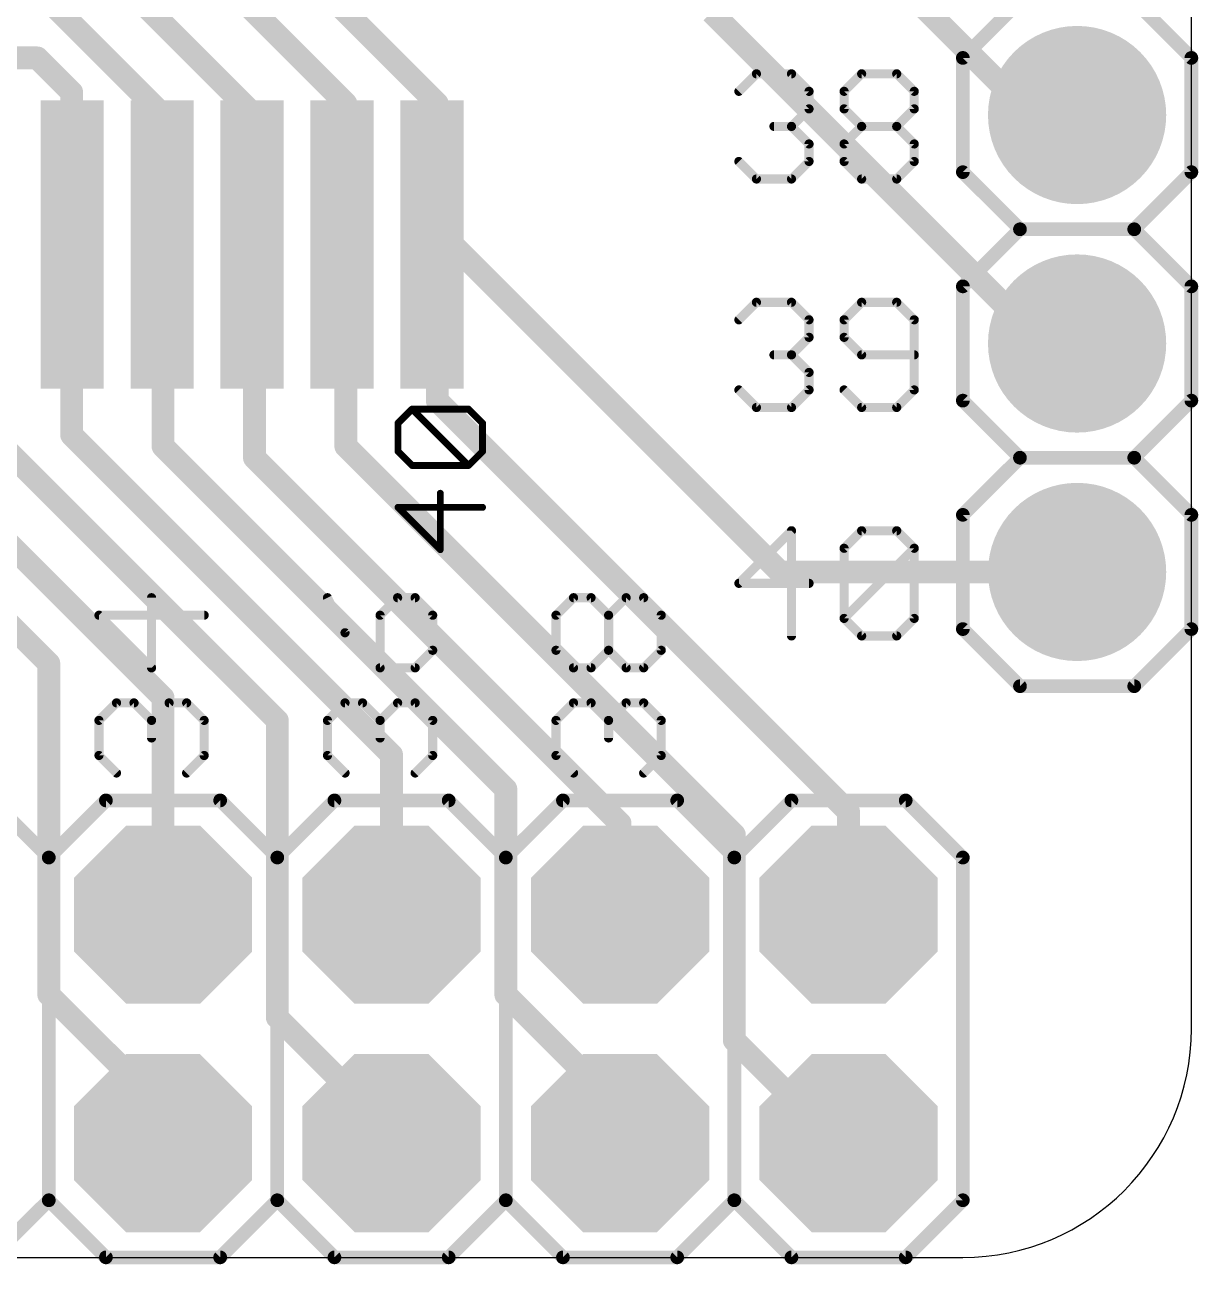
# Model space of a CAD drawing. Extents: x -28 to 28, y -5.2 to 53.3.
# Drawn here: x 14.97 to 28.02, y -5.16 to 8.62 of the extents above; entities that cross this region are included whole.
import ezdxf

# ---------------------------------------------------------------- set-up
doc = ezdxf.new("R2010")
doc.units = 0
for name, color, linetype in [('1', 12, 'CONTINUOUS'), ('17', 110, 'CONTINUOUS'), ('20', 53, 'CONTINUOUS'), ('21', 40, 'CONTINUOUS'), ('29', 253, 'CONTINUOUS'), ('51', 253, 'CONTINUOUS')]:
    doc.layers.add(name, color=color, linetype=linetype)

# ---------------------------------------------------------------- blocks, each defined once
blk = doc.blocks.new('RECT')
blk.add_solid([(-0.5, -0.5), (0.5, -0.5), (-0.5, 0.5), (0.5, 0.5)])
blk = doc.blocks.new('OCTAGONP')
at = {"const_width": 0.5}
blk.add_lwpolyline([(-0.25, -0.1036), (-0.25, 0.1036), (-0.1036, 0.25), (0.1036, 0.25), (0.25, 0.1036), (0.25, -0.1036), (0.1036, -0.25), (-0.1036, -0.25), (-0.25, -0.1036), (-0.25, 0.1036)], dxfattribs=at)
blk = doc.blocks.new('ROUNDP')
at = {"const_width": 0.5}
blk.add_lwpolyline([(0, -0.25, 1), (0, 0.25, 1), (0, -0.25)], format="xyb", dxfattribs=at)

msp = doc.modelspace()

# ---------------------------------------------------------------- linework, layer by layer
at = {"layer": '1', "const_width": 0.254}
for points in [[(19.558, 7.747), (16.002, 11.303)], [(23.495, 10.287), (26.162, 7.62)], [(18.542, 7.747), (16.256, 10.033)], [(17.526, 7.62), (15.621, 9.525)], [(16.51, 7.62), (15.24, 8.89)], [(22.606, 8.763), (26.797, 4.572)], [(15.113, 8.255), (14.605, 8.255)], [(15.494, 7.874), (15.113, 8.255)], [(15.494, 6.35), (15.494, 7.874)], [(18.542, 6.477), (18.542, 7.747)], [(19.558, 6.35), (19.558, 7.747)], [(16.51, 6.35), (16.51, 7.62)], [(17.526, 6.096), (17.526, 7.62)], [(26.162, 7.62), (26.67, 7.62)], [(26.67, 7.62), (26.924, 7.62)], [(15.494, 6.35), (15.367, 6.223)], [(15.494, 6.35), (15.5, 6.344)], [(15.494, 4.064), (15.494, 6.35)], [(16.5, 6.34), (16.51, 6.35)], [(18.5, 6.435), (18.542, 6.477)], [(18.5, 6.18), (18.5, 6.435)], [(19.558, 6.35), (19.5, 6.292)], [(19.558, 6.096), (19.558, 6.35)], [(19.558, 6.35), (23.368, 2.54)], [(15.367, 6.223), (15.41, 6.18)], [(15.5, 6.344), (15.5, 6.18)], [(16.5, 6.18), (16.5, 6.34)], [(19.5, 6.18), (19.5, 6.292)], [(15.5, 6.18), (15.41, 6.18)], [(16.5, 6.106), (16.5, 6.18)], [(16.51, 6.096), (16.5, 6.106)], [(16.51, 3.937), (16.51, 6.096)], [(17.5, 6.18), (17.5, 6.122)], [(17.5, 5.995), (17.5, 6.18)], [(17.5, 6.122), (17.526, 6.096)], [(18.5, 6.011), (18.5, 6.18)], [(19.5, 6.154), (19.5, 6.18)], [(19.558, 6.096), (19.5, 6.154)], [(19.558, 4.445), (19.558, 6.096)], [(17.526, 5.969), (17.5, 5.995)], [(17.526, 3.81), (17.526, 5.969)], [(18.542, 5.969), (18.5, 6.011)], [(18.542, 3.937), (18.542, 5.969)], [(26.797, 4.953), (26.67, 5.08)], [(26.797, 4.572), (26.797, 4.953)], [(19.558, 4.445), (24.13, -0.127)], [(15.24, 1.524), (12.446, 4.318)], [(16.51, 1.143), (13.462, 4.191)], [(17.78, 0.889), (14.478, 4.191)], [(19.05, 0.508), (15.494, 4.064)], [(20.32, 0.127), (16.51, 3.937)], [(22.86, -0.381), (18.542, 3.937)], [(17.526, 3.81), (21.59, -0.254)], [(23.368, 2.54), (26.67, 2.54)], [(15.24, -2.159), (15.24, 1.524)], [(16.51, -1.27), (16.51, 1.143)], [(17.78, -2.413), (17.78, 0.889)], [(19.05, -1.27), (19.05, 0.508)], [(20.32, -2.159), (20.32, 0.127)], [(24.13, -0.127), (24.13, -1.27)], [(21.59, -0.254), (21.59, -1.27)], [(22.86, -2.667), (22.86, -0.381)], [(16.51, -3.429), (15.24, -2.159)], [(21.59, -3.429), (20.32, -2.159)], [(19.05, -3.683), (17.78, -2.413)], [(24.003, -3.81), (22.86, -2.667)], [(16.51, -3.81), (16.51, -3.429)], [(21.59, -3.81), (21.59, -3.429)], [(19.05, -3.81), (19.05, -3.683)], [(24.13, -3.81), (24.003, -3.81)]]:
    msp.add_lwpolyline(points, dxfattribs=at)
at = {"layer": '1', "const_width": 0.127}
for points in [[(15.1579, 8.2999, 1), (15.0681, 8.2101)], [(15.113, 8.1915, 1), (15.113, 8.3185)], [(15.5575, 7.874, 1), (15.4305, 7.874)], [(15.4491, 7.8291, 1), (15.5389, 7.9189)], [(18.6055, 7.747, 1), (18.4785, 7.747)], [(18.4971, 7.7021, 1), (18.5869, 7.7919)], [(19.6215, 7.747, 1), (19.4945, 7.747)], [(19.5131, 7.7021, 1), (19.6029, 7.7919)], [(16.5735, 7.62, 1), (16.4465, 7.62)], [(16.4651, 7.5751, 1), (16.5549, 7.6649)], [(17.5895, 7.62, 1), (17.4625, 7.62)], [(17.4811, 7.5751, 1), (17.5709, 7.6649)], [(26.162, 7.6835, 1), (26.162, 7.5565)], [(26.1171, 7.5751, 1), (26.2069, 7.6649)], [(26.67, 7.6835, 1), (26.67, 7.5565)], [(26.67, 7.5565, 1), (26.67, 7.6835)], [(26.924, 7.5565, 1), (26.924, 7.6835)], [(15.5389, 6.3949, 1), (15.4491, 6.3051)], [(15.5575, 6.35, 1), (15.4305, 6.35)], [(15.5389, 6.3051, 1), (15.4491, 6.3949)], [(16.5549, 6.3051, 1), (16.4651, 6.3949)], [(18.5635, 6.435, 1), (18.4365, 6.435)], [(18.4551, 6.4799, 1), (18.5449, 6.3901)], [(18.4785, 6.477, 1), (18.6055, 6.477)], [(18.5869, 6.4321, 1), (18.4971, 6.5219)], [(19.6215, 6.35, 1), (19.4945, 6.35)], [(19.6029, 6.3949, 1), (19.5131, 6.3051)], [(19.6029, 6.3051, 1), (19.5131, 6.3949)], [(15.4119, 6.2679, 1), (15.3221, 6.1781)], [(15.4305, 6.35, 1), (15.5575, 6.35)], [(15.5635, 6.344, 1), (15.4365, 6.344)], [(15.4551, 6.2991, 1), (15.5449, 6.3889)], [(16.5635, 6.34, 1), (16.4365, 6.34)], [(16.4551, 6.3849, 1), (16.5449, 6.2951)], [(16.4465, 6.35, 1), (16.5735, 6.35)], [(19.5635, 6.292, 1), (19.4365, 6.292)], [(19.4551, 6.3369, 1), (19.5449, 6.2471)], [(19.4945, 6.35, 1), (19.6215, 6.35)], [(15.3221, 6.2679, 1), (15.4119, 6.1781)], [(15.41, 6.2435, 1), (15.41, 6.1165)], [(15.3651, 6.1351, 1), (15.4549, 6.2249)], [(15.4365, 6.18, 1), (15.5635, 6.18)], [(15.5, 6.1165, 1), (15.5, 6.2435)], [(16.5635, 6.18, 1), (16.4365, 6.18)], [(16.4365, 6.18, 1), (16.5635, 6.18)], [(16.5449, 6.1509, 1), (16.4551, 6.0611)], [(16.5735, 6.096, 1), (16.4465, 6.096)], [(16.4651, 6.0511, 1), (16.5549, 6.1409)], [(17.5635, 6.18, 1), (17.4365, 6.18)], [(17.5635, 6.18, 1), (17.4365, 6.18)], [(17.5449, 6.1669, 1), (17.4551, 6.0771)], [(17.4811, 6.0511, 1), (17.5709, 6.1409)], [(18.5635, 6.18, 1), (18.4365, 6.18)], [(18.4365, 6.18, 1), (18.5635, 6.18)], [(19.5635, 6.18, 1), (19.4365, 6.18)], [(19.5449, 6.1989, 1), (19.4551, 6.1091)], [(19.4365, 6.18, 1), (19.5635, 6.18)], [(19.4365, 6.154, 1), (19.5635, 6.154)], [(19.6215, 6.096, 1), (19.4945, 6.096)], [(19.5131, 6.0511, 1), (19.6029, 6.1409)], [(16.4365, 6.106, 1), (16.5635, 6.106)], [(17.4365, 6.122, 1), (17.5635, 6.122)], [(17.5449, 6.0399, 1), (17.4551, 5.9501)], [(17.4625, 6.096, 1), (17.5895, 6.096)], [(17.5895, 5.969, 1), (17.4625, 5.969)], [(17.4811, 5.9241, 1), (17.5709, 6.0139)], [(18.5449, 6.0559, 1), (18.4551, 5.9661)], [(18.4365, 6.011, 1), (18.5635, 6.011)], [(18.6055, 5.969, 1), (18.4785, 5.969)], [(18.4971, 5.9241, 1), (18.5869, 6.0139)], [(19.4945, 6.096, 1), (19.6215, 6.096)], [(17.4365, 5.995, 1), (17.5635, 5.995)], [(26.7149, 5.1249, 1), (26.6251, 5.0351)], [(26.8605, 4.953, 1), (26.7335, 4.953)], [(26.7521, 4.9081, 1), (26.8419, 4.9979)], [(19.6029, 4.4899, 1), (19.5131, 4.4001)], [(26.7335, 4.572, 1), (26.8605, 4.572)], [(26.7521, 4.5271, 1), (26.8419, 4.6169)], [(19.4945, 4.445, 1), (19.6215, 4.445)], [(15.5389, 4.1089, 1), (15.4491, 4.0191)], [(15.4305, 4.064, 1), (15.5575, 4.064)], [(16.5549, 3.9819, 1), (16.4651, 3.8921)], [(16.4465, 3.937, 1), (16.5735, 3.937)], [(18.5869, 3.9819, 1), (18.4971, 3.8921)], [(18.4785, 3.937, 1), (18.6055, 3.937)], [(17.5709, 3.8549, 1), (17.4811, 3.7651)], [(17.4625, 3.81, 1), (17.5895, 3.81)], [(23.368, 2.6035, 1), (23.368, 2.4765)], [(23.3231, 2.4951, 1), (23.4129, 2.5849)], [(26.67, 2.4765, 1), (26.67, 2.6035)], [(15.3035, 1.524, 1), (15.1765, 1.524)], [(15.1951, 1.4791, 1), (15.2849, 1.5689)], [(16.5735, 1.143, 1), (16.4465, 1.143)], [(16.4651, 1.0981, 1), (16.5549, 1.1879)], [(17.8435, 0.889, 1), (17.7165, 0.889)], [(17.7351, 0.8441, 1), (17.8249, 0.9339)], [(19.1135, 0.508, 1), (18.9865, 0.508)], [(19.0051, 0.4631, 1), (19.0949, 0.5529)], [(20.3835, 0.127, 1), (20.2565, 0.127)], [(20.2751, 0.0821, 1), (20.3649, 0.1719)], [(21.6535, -0.254, 1), (21.5265, -0.254)], [(24.1935, -0.127, 1), (24.0665, -0.127)], [(24.0851, -0.1719, 1), (24.1749, -0.0821)], [(21.5451, -0.2989, 1), (21.6349, -0.2091)], [(22.9235, -0.381, 1), (22.7965, -0.381)], [(22.8151, -0.4259, 1), (22.9049, -0.3361)], [(16.4465, -1.27, 1), (16.5735, -1.27)], [(18.9865, -1.27, 1), (19.1135, -1.27)], [(21.5265, -1.27, 1), (21.6535, -1.27)], [(24.0665, -1.27, 1), (24.1935, -1.27)], [(15.2849, -2.1141, 1), (15.1951, -2.2039)], [(20.3649, -2.1141, 1), (20.2751, -2.2039)], [(15.1765, -2.159, 1), (15.3035, -2.159)], [(20.2565, -2.159, 1), (20.3835, -2.159)], [(17.8249, -2.3681, 1), (17.7351, -2.4579)], [(17.7165, -2.413, 1), (17.8435, -2.413)], [(22.9049, -2.6221, 1), (22.8151, -2.7119)], [(22.7965, -2.667, 1), (22.9235, -2.667)], [(16.5735, -3.429, 1), (16.4465, -3.429)], [(21.6535, -3.429, 1), (21.5265, -3.429)], [(16.4651, -3.4739, 1), (16.5549, -3.3841)], [(21.5451, -3.4739, 1), (21.6349, -3.3841)], [(19.1135, -3.683, 1), (18.9865, -3.683)], [(19.0051, -3.7279, 1), (19.0949, -3.6381)], [(24.003, -3.7465, 1), (24.003, -3.8735)], [(23.9581, -3.8549, 1), (24.0479, -3.7651)], [(24.13, -3.8735, 1), (24.13, -3.7465)], [(16.4465, -3.81, 1), (16.5735, -3.81)], [(18.9865, -3.81, 1), (19.1135, -3.81)], [(21.5265, -3.81, 1), (21.6535, -3.81)]]:
    msp.add_lwpolyline(points, format="xyb", dxfattribs=at)
at = {"layer": '20'}
for p, q in [((27.94, -2.54), (27.94, 50.8)), ((-25.4, -5.08), (25.4, -5.08))]:
    msp.add_line(p, q, dxfattribs=at)
msp.add_arc((25.4, -2.54), 2.54, 270, 0, dxfattribs=at)
at = {"layer": '21'}
for points, const_width in [([(25.4, 8.255), (26.035, 8.89)], 0.1524), ([(27.305, 8.89), (27.94, 8.255)], 0.1524), ([(25.4, 6.985), (25.4, 8.255)], 0.1524), ([(27.94, 8.255), (27.94, 6.985)], 0.1524), ([(22.9108, 7.8833), (23.1057, 8.0782)], 0.1016), ([(23.1057, 8.0782), (23.4955, 8.0782)], 0.1016), ([(23.4955, 8.0782), (23.6904, 7.8833)], 0.1016), ([(24.0802, 7.8833), (24.2751, 8.0782)], 0.1016), ([(24.2751, 8.0782), (24.6649, 8.0782)], 0.1016), ([(24.6649, 8.0782), (24.8598, 7.8833)], 0.1016), ([(23.6904, 7.8833), (23.6904, 7.6884)], 0.1016), ([(24.0802, 7.6884), (24.0802, 7.8833)], 0.1016), ([(24.8598, 7.8833), (24.8598, 7.6884)], 0.1016), ([(23.6904, 7.6884), (23.4955, 7.4935)], 0.1016), ([(24.2751, 7.4935), (24.0802, 7.6884)], 0.1016), ([(24.8598, 7.6884), (24.6649, 7.4935)], 0.1016), ([(23.4955, 7.4935), (23.3006, 7.4935)], 0.1016), ([(23.4955, 7.4935), (23.6904, 7.2986)], 0.1016), ([(24.0802, 7.2986), (24.2751, 7.4935)], 0.1016), ([(24.2751, 7.4935), (24.6649, 7.4935)], 0.1016), ([(24.6649, 7.4935), (24.8598, 7.2986)], 0.1016), ([(23.6904, 7.2986), (23.6904, 7.1037)], 0.1016), ([(24.0802, 7.1037), (24.0802, 7.2986)], 0.1016), ([(24.8598, 7.2986), (24.8598, 7.1037)], 0.1016), ([(23.1057, 6.9088), (22.9108, 7.1037)], 0.1016), ([(23.6904, 7.1037), (23.4955, 6.9088)], 0.1016), ([(24.2751, 6.9088), (24.0802, 7.1037)], 0.1016), ([(24.8598, 7.1037), (24.6649, 6.9088)], 0.1016), ([(26.035, 6.35), (25.4, 6.985)], 0.1524), ([(27.94, 6.985), (27.305, 6.35)], 0.1524), ([(23.4955, 6.9088), (23.1057, 6.9088)], 0.1016), ([(24.6649, 6.9088), (24.2751, 6.9088)], 0.1016), ([(26.035, 6.35), (25.4, 5.715)], 0.1524), ([(27.305, 6.35), (26.035, 6.35)], 0.1524), ([(27.94, 5.715), (27.305, 6.35)], 0.1524), ([(25.4, 4.445), (25.4, 5.715)], 0.1524), ([(27.94, 5.715), (27.94, 4.445)], 0.1524), ([(22.9108, 5.3433), (23.1057, 5.5382)], 0.1016), ([(23.1057, 5.5382), (23.4955, 5.5382)], 0.1016), ([(23.4955, 5.5382), (23.6904, 5.3433)], 0.1016), ([(24.2751, 5.5382), (24.0802, 5.3433)], 0.1016), ([(24.6649, 5.5382), (24.2751, 5.5382)], 0.1016), ([(24.8598, 5.3433), (24.6649, 5.5382)], 0.1016), ([(23.6904, 5.3433), (23.6904, 5.1484)], 0.1016), ([(24.0802, 5.3433), (24.0802, 5.1484)], 0.1016), ([(24.8598, 4.5637), (24.8598, 5.3433)], 0.1016), ([(23.6904, 5.1484), (23.4955, 4.9535)], 0.1016), ([(24.0802, 5.1484), (24.2751, 4.9535)], 0.1016), ([(23.4955, 4.9535), (23.3006, 4.9535)], 0.1016), ([(23.4955, 4.9535), (23.6904, 4.7586)], 0.1016), ([(24.2751, 4.9535), (24.8598, 4.9535)], 0.1016), ([(23.6904, 4.7586), (23.6904, 4.5637)], 0.1016), ([(23.1057, 4.3688), (22.9108, 4.5637)], 0.1016), ([(23.6904, 4.5637), (23.4955, 4.3688)], 0.1016), ([(24.0802, 4.5637), (24.2751, 4.3688)], 0.1016), ([(24.6649, 4.3688), (24.8598, 4.5637)], 0.1016), ([(23.4955, 4.3688), (23.1057, 4.3688)], 0.1016), ([(24.2751, 4.3688), (24.6649, 4.3688)], 0.1016), ([(26.035, 3.81), (25.4, 4.445)], 0.1524), ([(27.94, 4.445), (27.305, 3.81)], 0.1524), ([(19.1213, 4.1939), (19.2781, 4.3507)], 0.0762), ([(19.2781, 4.3507), (19.9051, 4.3507)], 0.0762), ([(19.9051, 3.7236), (19.2781, 4.3507)], 0.0762), ([(19.9051, 4.3507), (20.0619, 4.1939)], 0.0762), ([(19.1213, 3.8804), (19.1213, 4.1939)], 0.0762), ([(20.0619, 4.1939), (20.0619, 3.8804)], 0.0762), ([(19.2781, 3.7236), (19.1213, 3.8804)], 0.0762), ([(20.0619, 3.8804), (19.9051, 3.7236)], 0.0762), ([(26.035, 3.81), (25.4, 3.175)], 0.1524), ([(27.305, 3.81), (26.035, 3.81)], 0.1524), ([(27.94, 3.175), (27.305, 3.81)], 0.1524), ([(19.9051, 3.7236), (19.2781, 3.7236)], 0.0762), ([(19.5916, 2.7881), (19.5916, 3.4152)], 0.0762), ([(20.0619, 3.2584), (19.1213, 3.2584)], 0.0762), ([(19.1213, 3.2584), (19.5916, 2.7881)], 0.0762), ([(25.4, 1.905), (25.4, 3.175)], 0.1524), ([(27.94, 3.175), (27.94, 1.905)], 0.1524), ([(23.4955, 2.9982), (22.9108, 2.4135)], 0.1016), ([(23.4955, 1.8288), (23.4955, 2.9982)], 0.1016), ([(24.0802, 2.8033), (24.2751, 2.9982)], 0.1016), ([(24.2751, 2.9982), (24.6649, 2.9982)], 0.1016), ([(24.6649, 2.9982), (24.8598, 2.8033)], 0.1016), ([(24.0802, 2.0237), (24.0802, 2.8033)], 0.1016), ([(24.0802, 2.0237), (24.8598, 2.8033)], 0.1016), ([(24.8598, 2.8033), (24.8598, 2.0237)], 0.1016), ([(22.9108, 2.4135), (23.6904, 2.4135)], 0.1016), ([(16.3825, 1.4742), (16.3825, 2.2538)], 0.1016), ([(18.3378, 2.2538), (18.5327, 1.864)], 0.1016), ([(19.1174, 2.2538), (18.9225, 2.0589)], 0.1016), ([(19.3123, 2.2538), (19.1174, 2.2538)], 0.1016), ([(19.5072, 2.0589), (19.3123, 2.2538)], 0.1016), ([(20.8778, 2.0589), (21.0727, 2.2538)], 0.1016), ([(21.0727, 2.2538), (21.2676, 2.2538)], 0.1016), ([(21.2676, 2.2538), (21.4625, 2.0589)], 0.1016), ([(21.4625, 2.0589), (21.6574, 2.2538)], 0.1016), ([(21.6574, 2.2538), (21.8523, 2.2538)], 0.1016), ([(21.8523, 2.2538), (22.0472, 2.0589)], 0.1016), ([(16.9672, 2.0589), (15.7978, 2.0589)], 0.1016), ([(15.7978, 2.0589), (16.3825, 1.4742)], 0.1016), ([(18.9225, 2.0589), (18.9225, 1.4742)], 0.1016), ([(19.5072, 1.6691), (19.5072, 2.0589)], 0.1016), ([(20.8778, 1.6691), (20.8778, 2.0589)], 0.1016), ([(21.4625, 1.6691), (21.4625, 2.0589)], 0.1016), ([(22.0472, 2.0589), (22.0472, 1.6691)], 0.1016), ([(24.2751, 1.8288), (24.0802, 2.0237)], 0.1016), ([(24.8598, 2.0237), (24.6649, 1.8288)], 0.1016), ([(26.035, 1.27), (25.4, 1.905)], 0.1524), ([(27.94, 1.905), (27.305, 1.27)], 0.1524), ([(18.5327, 1.864), (18.9225, 1.4742)], 0.1016), ([(24.6649, 1.8288), (24.2751, 1.8288)], 0.1016), ([(19.3123, 1.4742), (19.5072, 1.6691)], 0.1016), ([(21.0727, 1.4742), (20.8778, 1.6691)], 0.1016), ([(21.4625, 1.6691), (21.2676, 1.4742)], 0.1016), ([(21.6574, 1.4742), (21.4625, 1.6691)], 0.1016), ([(22.0472, 1.6691), (21.8523, 1.4742)], 0.1016), ([(18.9225, 1.4742), (19.3123, 1.4742)], 0.1016), ([(21.2676, 1.4742), (21.0727, 1.4742)], 0.1016), ([(21.8523, 1.4742), (21.6574, 1.4742)], 0.1016), ([(27.305, 1.27), (26.035, 1.27)], 0.1524), ([(15.7978, 0.8895), (15.9927, 1.0844)], 0.1016), ([(15.9927, 1.0844), (16.1876, 1.0844)], 0.1016), ([(16.1876, 1.0844), (16.3825, 0.8895)], 0.1016), ([(16.3825, 0.8895), (16.5774, 1.0844)], 0.1016), ([(16.5774, 1.0844), (16.7723, 1.0844)], 0.1016), ([(16.7723, 1.0844), (16.9672, 0.8895)], 0.1016), ([(18.3378, 0.8895), (18.5327, 1.0844)], 0.1016), ([(18.5327, 1.0844), (18.7276, 1.0844)], 0.1016), ([(18.7276, 1.0844), (18.9225, 0.8895)], 0.1016), ([(18.9225, 0.8895), (19.1174, 1.0844)], 0.1016), ([(19.1174, 1.0844), (19.3123, 1.0844)], 0.1016), ([(19.3123, 1.0844), (19.5072, 0.8895)], 0.1016), ([(20.8778, 0.8895), (21.0727, 1.0844)], 0.1016), ([(21.0727, 1.0844), (21.2676, 1.0844)], 0.1016), ([(21.2676, 1.0844), (21.4625, 0.8895)], 0.1016), ([(21.4625, 0.8895), (21.6574, 1.0844)], 0.1016), ([(21.6574, 1.0844), (21.8523, 1.0844)], 0.1016), ([(21.8523, 1.0844), (22.0472, 0.8895)], 0.1016), ([(15.7978, 0.4997), (15.7978, 0.8895)], 0.1016), ([(16.3825, 0.8895), (16.3825, 0.6946)], 0.1016), ([(16.9672, 0.8895), (16.9672, 0.4997)], 0.1016), ([(18.3378, 0.4997), (18.3378, 0.8895)], 0.1016), ([(18.9225, 0.8895), (18.9225, 0.6946)], 0.1016), ([(19.5072, 0.8895), (19.5072, 0.4997)], 0.1016), ([(20.8778, 0.4997), (20.8778, 0.8895)], 0.1016), ([(21.4625, 0.8895), (21.4625, 0.6946)], 0.1016), ([(22.0472, 0.8895), (22.0472, 0.4997)], 0.1016), ([(15.9927, 0.3048), (15.7978, 0.4997)], 0.1016), ([(16.9672, 0.4997), (16.7723, 0.3048)], 0.1016), ([(18.5327, 0.3048), (18.3378, 0.4997)], 0.1016), ([(19.5072, 0.4997), (19.3123, 0.3048)], 0.1016), ([(21.0727, 0.3048), (20.8778, 0.4997)], 0.1016), ([(22.0472, 0.4997), (21.8523, 0.3048)], 0.1016), ([(14.605, 0), (15.24, -0.635)], 0.1524), ([(15.24, -0.635), (15.875, 0)], 0.1524), ([(17.145, 0), (15.875, 0)], 0.1524), ([(17.145, 0), (17.78, -0.635)], 0.1524), ([(17.78, -0.635), (18.415, 0)], 0.1524), ([(19.685, 0), (18.415, 0)], 0.1524), ([(19.685, 0), (20.32, -0.635)], 0.1524), ([(20.32, -0.635), (20.955, 0)], 0.1524), ([(22.225, 0), (20.955, 0)], 0.1524), ([(22.225, 0), (22.86, -0.635)], 0.1524), ([(22.86, -0.635), (23.495, 0)], 0.1524), ([(24.765, 0), (23.495, 0)], 0.1524), ([(24.765, 0), (25.4, -0.635)], 0.1524), ([(15.24, -0.635), (15.24, -4.445)], 0.1524), ([(17.78, -0.635), (17.78, -4.445)], 0.1524), ([(20.32, -0.635), (20.32, -4.445)], 0.1524), ([(22.86, -0.635), (22.86, -4.445)], 0.1524), ([(25.4, -0.635), (25.4, -4.445)], 0.1524), ([(15.24, -4.445), (14.605, -5.08)], 0.1524), ([(15.24, -4.445), (15.875, -5.08)], 0.1524), ([(17.78, -4.445), (17.145, -5.08)], 0.1524), ([(17.78, -4.445), (18.415, -5.08)], 0.1524), ([(20.32, -4.445), (19.685, -5.08)], 0.1524), ([(20.32, -4.445), (20.955, -5.08)], 0.1524), ([(22.86, -4.445), (22.225, -5.08)], 0.1524), ([(22.86, -4.445), (23.495, -5.08)], 0.1524), ([(25.4, -4.445), (24.765, -5.08)], 0.1524), ([(17.145, -5.08), (15.875, -5.08)], 0.1524), ([(19.685, -5.08), (18.415, -5.08)], 0.1524), ([(22.225, -5.08), (20.955, -5.08)], 0.1524), ([(24.765, -5.08), (23.495, -5.08)], 0.1524)]:
    msp.add_lwpolyline(points, dxfattribs=dict(at, const_width=const_width))
for points, const_width in [([(25.4381, 8.255, 1), (25.3619, 8.255)], 0.0762), ([(25.3731, 8.2819, 1), (25.4269, 8.2281)], 0.0762), ([(27.9781, 8.255, 1), (27.9019, 8.255)], 0.0762), ([(27.9131, 8.2281, 1), (27.9669, 8.2819)], 0.0762), ([(23.1057, 8.1036, 1), (23.1057, 8.0528)], 0.0508), ([(23.1237, 8.0602, 1), (23.0877, 8.0962)], 0.0508), ([(23.5135, 8.0962, 1), (23.4775, 8.0602)], 0.0508), ([(23.4955, 8.0528, 1), (23.4955, 8.1036)], 0.0508), ([(24.2751, 8.1036, 1), (24.2751, 8.0528)], 0.0508), ([(24.2931, 8.0602, 1), (24.2571, 8.0962)], 0.0508), ([(24.6829, 8.0962, 1), (24.6469, 8.0602)], 0.0508), ([(24.6649, 8.0528, 1), (24.6649, 8.1036)], 0.0508), ([(22.8928, 7.9013, 1), (22.9288, 7.8653)], 0.0508), ([(23.7158, 7.8833, 1), (23.665, 7.8833)], 0.0508), ([(23.6724, 7.8653, 1), (23.7084, 7.9013)], 0.0508), ([(24.0622, 7.9013, 1), (24.0982, 7.8653)], 0.0508), ([(24.1056, 7.8833, 1), (24.0548, 7.8833)], 0.0508), ([(24.8852, 7.8833, 1), (24.8344, 7.8833)], 0.0508), ([(24.8418, 7.8653, 1), (24.8778, 7.9013)], 0.0508), ([(23.7084, 7.6704, 1), (23.6724, 7.7064)], 0.0508), ([(24.0982, 7.7064, 1), (24.0622, 7.6704)], 0.0508), ([(24.8778, 7.6704, 1), (24.8418, 7.7064)], 0.0508), ([(23.665, 7.6884, 1), (23.7158, 7.6884)], 0.0508), ([(24.0548, 7.6884, 1), (24.1056, 7.6884)], 0.0508), ([(24.8344, 7.6884, 1), (24.8852, 7.6884)], 0.0508), ([(23.3006, 7.5189, 1), (23.3006, 7.4681)], 0.0508), ([(23.5135, 7.5115, 1), (23.4775, 7.4755)], 0.0508), ([(23.4775, 7.5115, 1), (23.5135, 7.4755)], 0.0508), ([(23.4955, 7.4681, 1), (23.4955, 7.5189)], 0.0508), ([(24.2751, 7.5189, 1), (24.2751, 7.4681)], 0.0508), ([(24.2931, 7.4755, 1), (24.2571, 7.5115)], 0.0508), ([(24.2571, 7.4755, 1), (24.2931, 7.5115)], 0.0508), ([(24.6829, 7.5115, 1), (24.6469, 7.4755)], 0.0508), ([(24.6469, 7.5115, 1), (24.6829, 7.4755)], 0.0508), ([(24.6649, 7.4681, 1), (24.6649, 7.5189)], 0.0508), ([(23.7158, 7.2986, 1), (23.665, 7.2986)], 0.0508), ([(23.6724, 7.2806, 1), (23.7084, 7.3166)], 0.0508), ([(24.0622, 7.3166, 1), (24.0982, 7.2806)], 0.0508), ([(24.1056, 7.2986, 1), (24.0548, 7.2986)], 0.0508), ([(24.8852, 7.2986, 1), (24.8344, 7.2986)], 0.0508), ([(24.8418, 7.2806, 1), (24.8778, 7.3166)], 0.0508), ([(22.9288, 7.1217, 1), (22.8928, 7.0857)], 0.0508), ([(23.665, 7.1037, 1), (23.7158, 7.1037)], 0.0508), ([(23.7084, 7.0857, 1), (23.6724, 7.1217)], 0.0508), ([(24.0982, 7.1217, 1), (24.0622, 7.0857)], 0.0508), ([(24.0548, 7.1037, 1), (24.1056, 7.1037)], 0.0508), ([(24.8344, 7.1037, 1), (24.8852, 7.1037)], 0.0508), ([(24.8778, 7.0857, 1), (24.8418, 7.1217)], 0.0508), ([(25.4269, 7.0119, 1), (25.3731, 6.9581)], 0.0762), ([(27.9669, 6.9581, 1), (27.9131, 7.0119)], 0.0762), ([(23.1057, 6.9342, 1), (23.1057, 6.8834)], 0.0508), ([(23.0877, 6.8908, 1), (23.1237, 6.9268)], 0.0508), ([(23.4775, 6.9268, 1), (23.5135, 6.8908)], 0.0508), ([(23.4955, 6.8834, 1), (23.4955, 6.9342)], 0.0508), ([(24.2751, 6.9342, 1), (24.2751, 6.8834)], 0.0508), ([(24.2571, 6.8908, 1), (24.2931, 6.9268)], 0.0508), ([(24.6469, 6.9268, 1), (24.6829, 6.8908)], 0.0508), ([(24.6649, 6.8834, 1), (24.6649, 6.9342)], 0.0508), ([(25.3619, 6.985, 1), (25.4381, 6.985)], 0.0762), ([(27.9019, 6.985, 1), (27.9781, 6.985)], 0.0762), ([(26.035, 6.3881, 1), (26.035, 6.3119)], 0.0762), ([(26.0619, 6.3231, 1), (26.0081, 6.3769)], 0.0762), ([(26.0081, 6.3231, 1), (26.0619, 6.3769)], 0.0762), ([(27.3319, 6.3769, 1), (27.2781, 6.3231)], 0.0762), ([(27.2781, 6.3769, 1), (27.3319, 6.3231)], 0.0762), ([(27.305, 6.3119, 1), (27.305, 6.3881)], 0.0762), ([(25.4381, 5.715, 1), (25.3619, 5.715)], 0.0762), ([(27.9781, 5.715, 1), (27.9019, 5.715)], 0.0762), ([(25.3731, 5.7419, 1), (25.4269, 5.6881)], 0.0762), ([(27.9131, 5.6881, 1), (27.9669, 5.7419)], 0.0762), ([(23.1057, 5.5636, 1), (23.1057, 5.5128)], 0.0508), ([(23.1237, 5.5202, 1), (23.0877, 5.5562)], 0.0508), ([(23.5135, 5.5562, 1), (23.4775, 5.5202)], 0.0508), ([(23.4955, 5.5128, 1), (23.4955, 5.5636)], 0.0508), ([(24.2751, 5.5636, 1), (24.2751, 5.5128)], 0.0508), ([(24.2931, 5.5202, 1), (24.2571, 5.5562)], 0.0508), ([(24.6829, 5.5562, 1), (24.6469, 5.5202)], 0.0508), ([(24.6649, 5.5128, 1), (24.6649, 5.5636)], 0.0508), ([(22.8928, 5.3613, 1), (22.9288, 5.3253)], 0.0508), ([(23.7158, 5.3433, 1), (23.665, 5.3433)], 0.0508), ([(23.6724, 5.3253, 1), (23.7084, 5.3613)], 0.0508), ([(24.0622, 5.3613, 1), (24.0982, 5.3253)], 0.0508), ([(24.1056, 5.3433, 1), (24.0548, 5.3433)], 0.0508), ([(24.8852, 5.3433, 1), (24.8344, 5.3433)], 0.0508), ([(24.8418, 5.3253, 1), (24.8778, 5.3613)], 0.0508), ([(23.665, 5.1484, 1), (23.7158, 5.1484)], 0.0508), ([(23.7084, 5.1304, 1), (23.6724, 5.1664)], 0.0508), ([(24.0982, 5.1664, 1), (24.0622, 5.1304)], 0.0508), ([(24.0548, 5.1484, 1), (24.1056, 5.1484)], 0.0508), ([(23.3006, 4.9789, 1), (23.3006, 4.9281)], 0.0508), ([(23.5135, 4.9715, 1), (23.4775, 4.9355)], 0.0508), ([(23.4775, 4.9715, 1), (23.5135, 4.9355)], 0.0508), ([(23.4955, 4.9281, 1), (23.4955, 4.9789)], 0.0508), ([(24.2751, 4.9789, 1), (24.2751, 4.9281)], 0.0508), ([(24.2571, 4.9355, 1), (24.2931, 4.9715)], 0.0508), ([(24.8598, 4.9281, 1), (24.8598, 4.9789)], 0.0508), ([(23.7158, 4.7586, 1), (23.665, 4.7586)], 0.0508), ([(23.6724, 4.7406, 1), (23.7084, 4.7766)], 0.0508), ([(22.9288, 4.5817, 1), (22.8928, 4.5457)], 0.0508), ([(23.665, 4.5637, 1), (23.7158, 4.5637)], 0.0508), ([(23.7084, 4.5457, 1), (23.6724, 4.5817)], 0.0508), ([(24.0982, 4.5817, 1), (24.0622, 4.5457)], 0.0508), ([(24.8344, 4.5637, 1), (24.8852, 4.5637)], 0.0508), ([(24.8778, 4.5457, 1), (24.8418, 4.5817)], 0.0508), ([(23.1057, 4.3942, 1), (23.1057, 4.3434)], 0.0508), ([(23.0877, 4.3508, 1), (23.1237, 4.3868)], 0.0508), ([(23.4775, 4.3868, 1), (23.5135, 4.3508)], 0.0508), ([(23.4955, 4.3434, 1), (23.4955, 4.3942)], 0.0508), ([(24.2751, 4.3942, 1), (24.2751, 4.3434)], 0.0508), ([(24.2571, 4.3508, 1), (24.2931, 4.3868)], 0.0508), ([(24.6469, 4.3868, 1), (24.6829, 4.3508)], 0.0508), ([(24.6649, 4.3434, 1), (24.6649, 4.3942)], 0.0508), ([(25.3619, 4.445, 1), (25.4381, 4.445)], 0.0762), ([(25.4269, 4.4719, 1), (25.3731, 4.4181)], 0.0762), ([(27.9019, 4.445, 1), (27.9781, 4.445)], 0.0762), ([(27.9669, 4.4181, 1), (27.9131, 4.4719)], 0.0762), ([(19.2915, 4.3642, 1), (19.2646, 4.3372)], 0.0381), ([(19.2781, 4.3697, 1), (19.2781, 4.3316)], 0.0381), ([(19.2915, 4.3372, 1), (19.2646, 4.3642)], 0.0381), ([(19.9186, 4.3642, 1), (19.8917, 4.3372)], 0.0381), ([(19.9051, 4.3316, 1), (19.9051, 4.3697)], 0.0381), ([(19.1403, 4.1939, 1), (19.1022, 4.1939)], 0.0381), ([(19.1078, 4.2074, 1), (19.1348, 4.1804)], 0.0381), ([(20.081, 4.1939, 1), (20.0429, 4.1939)], 0.0381), ([(20.0484, 4.1804, 1), (20.0754, 4.2074)], 0.0381), ([(19.1022, 3.8804, 1), (19.1403, 3.8804)], 0.0381), ([(19.1348, 3.8939, 1), (19.1078, 3.8669)], 0.0381), ([(20.0429, 3.8804, 1), (20.081, 3.8804)], 0.0381), ([(20.0754, 3.8669, 1), (20.0484, 3.8939)], 0.0381), ([(26.035, 3.8481, 1), (26.035, 3.7719)], 0.0762), ([(26.0619, 3.7831, 1), (26.0081, 3.8369)], 0.0762), ([(26.0081, 3.7831, 1), (26.0619, 3.8369)], 0.0762), ([(27.3319, 3.8369, 1), (27.2781, 3.7831)], 0.0762), ([(27.2781, 3.8369, 1), (27.3319, 3.7831)], 0.0762), ([(27.305, 3.7719, 1), (27.305, 3.8481)], 0.0762), ([(19.2781, 3.7427, 1), (19.2781, 3.7046)], 0.0381), ([(19.2646, 3.7101, 1), (19.2915, 3.7371)], 0.0381), ([(19.8917, 3.7371, 1), (19.9186, 3.7101)], 0.0381), ([(19.8917, 3.7101, 1), (19.9186, 3.7371)], 0.0381), ([(19.9051, 3.7046, 1), (19.9051, 3.7427)], 0.0381), ([(19.6106, 3.4152, 1), (19.5725, 3.4152)], 0.0381), ([(19.1213, 3.2774, 1), (19.1213, 3.2393)], 0.0381), ([(19.1348, 3.2719, 1), (19.1078, 3.2449)], 0.0381), ([(20.0619, 3.2393, 1), (20.0619, 3.2774)], 0.0381), ([(25.4381, 3.175, 1), (25.3619, 3.175)], 0.0762), ([(25.3731, 3.2019, 1), (25.4269, 3.1481)], 0.0762), ([(27.9781, 3.175, 1), (27.9019, 3.175)], 0.0762), ([(27.9131, 3.1481, 1), (27.9669, 3.2019)], 0.0762), ([(23.5209, 2.9982, 1), (23.4701, 2.9982)], 0.0508), ([(23.5135, 2.9802, 1), (23.4775, 3.0162)], 0.0508), ([(24.2751, 3.0236, 1), (24.2751, 2.9728)], 0.0508), ([(24.2931, 2.9802, 1), (24.2571, 3.0162)], 0.0508), ([(24.6829, 3.0162, 1), (24.6469, 2.9802)], 0.0508), ([(24.6649, 2.9728, 1), (24.6649, 3.0236)], 0.0508), ([(19.5725, 2.7881, 1), (19.6106, 2.7881)], 0.0381), ([(19.5781, 2.7746, 1), (19.6051, 2.8016)], 0.0381), ([(24.0622, 2.8213, 1), (24.0982, 2.7853)], 0.0508), ([(24.1056, 2.8033, 1), (24.0548, 2.8033)], 0.0508), ([(24.8852, 2.8033, 1), (24.8344, 2.8033)], 0.0508), ([(24.8778, 2.7853, 1), (24.8418, 2.8213)], 0.0508), ([(24.8418, 2.7853, 1), (24.8778, 2.8213)], 0.0508), ([(22.8928, 2.4315, 1), (22.9288, 2.3955)], 0.0508), ([(22.9108, 2.4389, 1), (22.9108, 2.3881)], 0.0508), ([(23.6904, 2.3881, 1), (23.6904, 2.4389)], 0.0508), ([(16.4079, 2.2538, 1), (16.3571, 2.2538)], 0.0508), ([(18.3605, 2.2652, 1), (18.3151, 2.2424)], 0.0508), ([(19.1174, 2.2792, 1), (19.1174, 2.2284)], 0.0508), ([(19.1354, 2.2358, 1), (19.0994, 2.2718)], 0.0508), ([(19.3303, 2.2718, 1), (19.2943, 2.2358)], 0.0508), ([(19.3123, 2.2284, 1), (19.3123, 2.2792)], 0.0508), ([(21.0727, 2.2792, 1), (21.0727, 2.2284)], 0.0508), ([(21.0907, 2.2358, 1), (21.0547, 2.2718)], 0.0508), ([(21.2856, 2.2718, 1), (21.2496, 2.2358)], 0.0508), ([(21.2676, 2.2284, 1), (21.2676, 2.2792)], 0.0508), ([(21.6574, 2.2792, 1), (21.6574, 2.2284)], 0.0508), ([(21.6754, 2.2358, 1), (21.6394, 2.2718)], 0.0508), ([(21.8703, 2.2718, 1), (21.8343, 2.2358)], 0.0508), ([(21.8523, 2.2284, 1), (21.8523, 2.2792)], 0.0508), ([(15.8158, 2.0769, 1), (15.7798, 2.0409)], 0.0508), ([(15.7978, 2.0843, 1), (15.7978, 2.0335)], 0.0508), ([(16.9672, 2.0335, 1), (16.9672, 2.0843)], 0.0508), ([(18.9045, 2.0769, 1), (18.9405, 2.0409)], 0.0508), ([(18.9479, 2.0589, 1), (18.8971, 2.0589)], 0.0508), ([(19.5326, 2.0589, 1), (19.4818, 2.0589)], 0.0508), ([(19.4892, 2.0409, 1), (19.5252, 2.0769)], 0.0508), ([(20.8598, 2.0769, 1), (20.8958, 2.0409)], 0.0508), ([(20.9032, 2.0589, 1), (20.8524, 2.0589)], 0.0508), ([(21.4445, 2.0769, 1), (21.4805, 2.0409)], 0.0508), ([(21.4879, 2.0589, 1), (21.4371, 2.0589)], 0.0508), ([(21.4445, 2.0409, 1), (21.4805, 2.0769)], 0.0508), ([(22.0726, 2.0589, 1), (22.0218, 2.0589)], 0.0508), ([(22.0292, 2.0409, 1), (22.0652, 2.0769)], 0.0508), ([(24.0982, 2.0417, 1), (24.0622, 2.0057)], 0.0508), ([(24.0622, 2.0417, 1), (24.0982, 2.0057)], 0.0508), ([(24.8778, 2.0057, 1), (24.8418, 2.0417)], 0.0508), ([(24.0548, 2.0237, 1), (24.1056, 2.0237)], 0.0508), ([(24.8344, 2.0237, 1), (24.8852, 2.0237)], 0.0508), ([(25.3619, 1.905, 1), (25.4381, 1.905)], 0.0762), ([(25.4269, 1.9319, 1), (25.3731, 1.8781)], 0.0762), ([(27.9019, 1.905, 1), (27.9781, 1.905)], 0.0762), ([(27.9669, 1.8781, 1), (27.9131, 1.9319)], 0.0762), ([(18.5507, 1.882, 1), (18.5147, 1.846)], 0.0508), ([(18.51, 1.8526, 1), (18.5554, 1.8754)], 0.0508), ([(23.4701, 1.8288, 1), (23.5209, 1.8288)], 0.0508), ([(24.2751, 1.8542, 1), (24.2751, 1.8034)], 0.0508), ([(24.2571, 1.8108, 1), (24.2931, 1.8468)], 0.0508), ([(24.6469, 1.8468, 1), (24.6829, 1.8108)], 0.0508), ([(24.6649, 1.8034, 1), (24.6649, 1.8542)], 0.0508), ([(19.4818, 1.6691, 1), (19.5326, 1.6691)], 0.0508), ([(19.5252, 1.6511, 1), (19.4892, 1.6871)], 0.0508), ([(20.8958, 1.6871, 1), (20.8598, 1.6511)], 0.0508), ([(20.8524, 1.6691, 1), (20.9032, 1.6691)], 0.0508), ([(21.4805, 1.6871, 1), (21.4445, 1.6511)], 0.0508), ([(21.4371, 1.6691, 1), (21.4879, 1.6691)], 0.0508), ([(21.4805, 1.6511, 1), (21.4445, 1.6871)], 0.0508), ([(22.0218, 1.6691, 1), (22.0726, 1.6691)], 0.0508), ([(22.0652, 1.6511, 1), (22.0292, 1.6871)], 0.0508), ([(16.3645, 1.4562, 1), (16.4005, 1.4922)], 0.0508), ([(18.9225, 1.4996, 1), (18.9225, 1.4488)], 0.0508), ([(18.9045, 1.4562, 1), (18.9405, 1.4922)], 0.0508), ([(19.2943, 1.4922, 1), (19.3303, 1.4562)], 0.0508), ([(19.3123, 1.4488, 1), (19.3123, 1.4996)], 0.0508), ([(21.0727, 1.4996, 1), (21.0727, 1.4488)], 0.0508), ([(21.0547, 1.4562, 1), (21.0907, 1.4922)], 0.0508), ([(21.2496, 1.4922, 1), (21.2856, 1.4562)], 0.0508), ([(21.2676, 1.4488, 1), (21.2676, 1.4996)], 0.0508), ([(21.6574, 1.4996, 1), (21.6574, 1.4488)], 0.0508), ([(21.6394, 1.4562, 1), (21.6754, 1.4922)], 0.0508), ([(21.8343, 1.4922, 1), (21.8703, 1.4562)], 0.0508), ([(21.8523, 1.4488, 1), (21.8523, 1.4996)], 0.0508), ([(16.3571, 1.4742, 1), (16.4079, 1.4742)], 0.0508), ([(18.8971, 1.4742, 1), (18.9479, 1.4742)], 0.0508), ([(26.035, 1.3081, 1), (26.035, 1.2319)], 0.0762), ([(26.0081, 1.2431, 1), (26.0619, 1.2969)], 0.0762), ([(27.2781, 1.2969, 1), (27.3319, 1.2431)], 0.0762), ([(27.305, 1.2319, 1), (27.305, 1.3081)], 0.0762), ([(15.9927, 1.1098, 1), (15.9927, 1.059)], 0.0508), ([(16.0107, 1.0664, 1), (15.9747, 1.1024)], 0.0508), ([(16.2056, 1.1024, 1), (16.1696, 1.0664)], 0.0508), ([(16.1876, 1.059, 1), (16.1876, 1.1098)], 0.0508), ([(16.5774, 1.1098, 1), (16.5774, 1.059)], 0.0508), ([(16.5954, 1.0664, 1), (16.5594, 1.1024)], 0.0508), ([(16.7903, 1.1024, 1), (16.7543, 1.0664)], 0.0508), ([(16.7723, 1.059, 1), (16.7723, 1.1098)], 0.0508), ([(18.5327, 1.1098, 1), (18.5327, 1.059)], 0.0508), ([(18.5507, 1.0664, 1), (18.5147, 1.1024)], 0.0508), ([(18.7456, 1.1024, 1), (18.7096, 1.0664)], 0.0508), ([(18.7276, 1.059, 1), (18.7276, 1.1098)], 0.0508), ([(19.1174, 1.1098, 1), (19.1174, 1.059)], 0.0508), ([(19.1354, 1.0664, 1), (19.0994, 1.1024)], 0.0508), ([(19.3303, 1.1024, 1), (19.2943, 1.0664)], 0.0508), ([(19.3123, 1.059, 1), (19.3123, 1.1098)], 0.0508), ([(21.0727, 1.1098, 1), (21.0727, 1.059)], 0.0508), ([(21.0907, 1.0664, 1), (21.0547, 1.1024)], 0.0508), ([(21.2856, 1.1024, 1), (21.2496, 1.0664)], 0.0508), ([(21.2676, 1.059, 1), (21.2676, 1.1098)], 0.0508), ([(21.6574, 1.1098, 1), (21.6574, 1.059)], 0.0508), ([(21.6754, 1.0664, 1), (21.6394, 1.1024)], 0.0508), ([(21.8703, 1.1024, 1), (21.8343, 1.0664)], 0.0508), ([(21.8523, 1.059, 1), (21.8523, 1.1098)], 0.0508), ([(15.7798, 0.9075, 1), (15.8158, 0.8715)], 0.0508), ([(15.8232, 0.8895, 1), (15.7724, 0.8895)], 0.0508), ([(16.3645, 0.9075, 1), (16.4005, 0.8715)], 0.0508), ([(16.4079, 0.8895, 1), (16.3571, 0.8895)], 0.0508), ([(16.3645, 0.8715, 1), (16.4005, 0.9075)], 0.0508), ([(16.9926, 0.8895, 1), (16.9418, 0.8895)], 0.0508), ([(16.9492, 0.8715, 1), (16.9852, 0.9075)], 0.0508), ([(18.3198, 0.9075, 1), (18.3558, 0.8715)], 0.0508), ([(18.3632, 0.8895, 1), (18.3124, 0.8895)], 0.0508), ([(18.9045, 0.9075, 1), (18.9405, 0.8715)], 0.0508), ([(18.9479, 0.8895, 1), (18.8971, 0.8895)], 0.0508), ([(18.9045, 0.8715, 1), (18.9405, 0.9075)], 0.0508), ([(19.5326, 0.8895, 1), (19.4818, 0.8895)], 0.0508), ([(19.4892, 0.8715, 1), (19.5252, 0.9075)], 0.0508), ([(20.8598, 0.9075, 1), (20.8958, 0.8715)], 0.0508), ([(20.9032, 0.8895, 1), (20.8524, 0.8895)], 0.0508), ([(21.4445, 0.9075, 1), (21.4805, 0.8715)], 0.0508), ([(21.4879, 0.8895, 1), (21.4371, 0.8895)], 0.0508), ([(21.4445, 0.8715, 1), (21.4805, 0.9075)], 0.0508), ([(22.0726, 0.8895, 1), (22.0218, 0.8895)], 0.0508), ([(22.0292, 0.8715, 1), (22.0652, 0.9075)], 0.0508), ([(16.3571, 0.6946, 1), (16.4079, 0.6946)], 0.0508), ([(18.8971, 0.6946, 1), (18.9479, 0.6946)], 0.0508), ([(21.4371, 0.6946, 1), (21.4879, 0.6946)], 0.0508), ([(15.8158, 0.5177, 1), (15.7798, 0.4817)], 0.0508), ([(15.7724, 0.4997, 1), (15.8232, 0.4997)], 0.0508), ([(16.9418, 0.4997, 1), (16.9926, 0.4997)], 0.0508), ([(16.9852, 0.4817, 1), (16.9492, 0.5177)], 0.0508), ([(18.3558, 0.5177, 1), (18.3198, 0.4817)], 0.0508), ([(18.3124, 0.4997, 1), (18.3632, 0.4997)], 0.0508), ([(19.4818, 0.4997, 1), (19.5326, 0.4997)], 0.0508), ([(19.5252, 0.4817, 1), (19.4892, 0.5177)], 0.0508), ([(20.8958, 0.5177, 1), (20.8598, 0.4817)], 0.0508), ([(20.8524, 0.4997, 1), (20.9032, 0.4997)], 0.0508), ([(22.0218, 0.4997, 1), (22.0726, 0.4997)], 0.0508), ([(22.0652, 0.4817, 1), (22.0292, 0.5177)], 0.0508), ([(15.9747, 0.2868, 1), (16.0107, 0.3228)], 0.0508), ([(16.7543, 0.3228, 1), (16.7903, 0.2868)], 0.0508), ([(18.5147, 0.2868, 1), (18.5507, 0.3228)], 0.0508), ([(19.2943, 0.3228, 1), (19.3303, 0.2868)], 0.0508), ([(21.0547, 0.2868, 1), (21.0907, 0.3228)], 0.0508), ([(21.8343, 0.3228, 1), (21.8703, 0.2868)], 0.0508), ([(15.875, 0.0381, 1), (15.875, -0.0381)], 0.0762), ([(15.9019, -0.0269, 1), (15.8481, 0.0269)], 0.0762), ([(17.1719, 0.0269, 1), (17.1181, -0.0269)], 0.0762), ([(17.145, -0.0381, 1), (17.145, 0.0381)], 0.0762), ([(18.415, 0.0381, 1), (18.415, -0.0381)], 0.0762), ([(18.4419, -0.0269, 1), (18.3881, 0.0269)], 0.0762), ([(19.7119, 0.0269, 1), (19.6581, -0.0269)], 0.0762), ([(19.685, -0.0381, 1), (19.685, 0.0381)], 0.0762), ([(20.955, 0.0381, 1), (20.955, -0.0381)], 0.0762), ([(20.9819, -0.0269, 1), (20.9281, 0.0269)], 0.0762), ([(22.2519, 0.0269, 1), (22.1981, -0.0269)], 0.0762), ([(22.225, -0.0381, 1), (22.225, 0.0381)], 0.0762), ([(23.495, 0.0381, 1), (23.495, -0.0381)], 0.0762), ([(23.5219, -0.0269, 1), (23.4681, 0.0269)], 0.0762), ([(24.7919, 0.0269, 1), (24.7381, -0.0269)], 0.0762), ([(24.765, -0.0381, 1), (24.765, 0.0381)], 0.0762), ([(15.2781, -0.635, 1), (15.2019, -0.635)], 0.0762), ([(15.2131, -0.6081, 1), (15.2669, -0.6619)], 0.0762), ([(15.2131, -0.6619, 1), (15.2669, -0.6081)], 0.0762), ([(17.8181, -0.635, 1), (17.7419, -0.635)], 0.0762), ([(17.7531, -0.6081, 1), (17.8069, -0.6619)], 0.0762), ([(17.7531, -0.6619, 1), (17.8069, -0.6081)], 0.0762), ([(20.3581, -0.635, 1), (20.2819, -0.635)], 0.0762), ([(20.2931, -0.6081, 1), (20.3469, -0.6619)], 0.0762), ([(20.2931, -0.6619, 1), (20.3469, -0.6081)], 0.0762), ([(22.8981, -0.635, 1), (22.8219, -0.635)], 0.0762), ([(22.8331, -0.6081, 1), (22.8869, -0.6619)], 0.0762), ([(22.8331, -0.6619, 1), (22.8869, -0.6081)], 0.0762), ([(25.4381, -0.635, 1), (25.3619, -0.635)], 0.0762), ([(25.3731, -0.6619, 1), (25.4269, -0.6081)], 0.0762), ([(15.2019, -4.445, 1), (15.2781, -4.445)], 0.0762), ([(15.2669, -4.4181, 1), (15.2131, -4.4719)], 0.0762), ([(15.2669, -4.4719, 1), (15.2131, -4.4181)], 0.0762), ([(17.7419, -4.445, 1), (17.8181, -4.445)], 0.0762), ([(17.8069, -4.4181, 1), (17.7531, -4.4719)], 0.0762), ([(17.8069, -4.4719, 1), (17.7531, -4.4181)], 0.0762), ([(20.2819, -4.445, 1), (20.3581, -4.445)], 0.0762), ([(20.3469, -4.4181, 1), (20.2931, -4.4719)], 0.0762), ([(20.3469, -4.4719, 1), (20.2931, -4.4181)], 0.0762), ([(22.8219, -4.445, 1), (22.8981, -4.445)], 0.0762), ([(22.8869, -4.4181, 1), (22.8331, -4.4719)], 0.0762), ([(22.8869, -4.4719, 1), (22.8331, -4.4181)], 0.0762), ([(25.3619, -4.445, 1), (25.4381, -4.445)], 0.0762), ([(25.4269, -4.4719, 1), (25.3731, -4.4181)], 0.0762), ([(15.875, -5.0419, 1), (15.875, -5.1181)], 0.0762), ([(15.8481, -5.1069, 1), (15.9019, -5.0531)], 0.0762), ([(17.1181, -5.0531, 1), (17.1719, -5.1069)], 0.0762), ([(17.145, -5.1181, 1), (17.145, -5.0419)], 0.0762), ([(18.415, -5.0419, 1), (18.415, -5.1181)], 0.0762), ([(18.3881, -5.1069, 1), (18.4419, -5.0531)], 0.0762), ([(19.6581, -5.0531, 1), (19.7119, -5.1069)], 0.0762), ([(19.685, -5.1181, 1), (19.685, -5.0419)], 0.0762), ([(20.955, -5.0419, 1), (20.955, -5.1181)], 0.0762), ([(20.9281, -5.1069, 1), (20.9819, -5.0531)], 0.0762), ([(22.1981, -5.0531, 1), (22.2519, -5.1069)], 0.0762), ([(22.225, -5.1181, 1), (22.225, -5.0419)], 0.0762), ([(23.495, -5.0419, 1), (23.495, -5.1181)], 0.0762), ([(23.4681, -5.1069, 1), (23.5219, -5.0531)], 0.0762), ([(24.7381, -5.0531, 1), (24.7919, -5.1069)], 0.0762), ([(24.765, -5.1181, 1), (24.765, -5.0419)], 0.0762)]:
    msp.add_lwpolyline(points, format="xyb", dxfattribs=dict(at, const_width=const_width))

# ---------------------------------------------------------------- block references
at = {"layer": '1', "xscale": 0.5, "yscale": 3}
for p in [(15.5, 6.18), (16.5, 6.18), (17.5, 6.18), (18.5, 6.18), (19.5, 6.18)]:
    msp.add_blockref('RECT', p, dxfattribs=at)
at = {"layer": '17', "xscale": 1.778, "yscale": 1.778}
for name, p in [('ROUNDP', (26.67, 7.62)), ('ROUNDP', (26.67, 7.62)), ('ROUNDP', (26.67, 5.08)), ('ROUNDP', (26.67, 5.08)), ('ROUNDP', (26.67, 2.54)), ('ROUNDP', (26.67, 2.54)), ('OCTAGONP', (16.51, -1.27)), ('OCTAGONP', (16.51, -1.27)), ('OCTAGONP', (19.05, -1.27)), ('OCTAGONP', (19.05, -1.27)), ('OCTAGONP', (21.59, -1.27)), ('OCTAGONP', (21.59, -1.27)), ('OCTAGONP', (24.13, -1.27)), ('OCTAGONP', (24.13, -1.27)), ('OCTAGONP', (16.51, -3.81)), ('OCTAGONP', (16.51, -3.81)), ('OCTAGONP', (19.05, -3.81)), ('OCTAGONP', (19.05, -3.81)), ('OCTAGONP', (21.59, -3.81)), ('OCTAGONP', (21.59, -3.81)), ('OCTAGONP', (24.13, -3.81)), ('OCTAGONP', (24.13, -3.81))]:
    msp.add_blockref(name, p, dxfattribs=at)
at = {"layer": '29'}
for name, p, xscale, yscale in [('ROUNDP', (26.67, 7.62), 1.9812, 1.9812), ('RECT', (15.5, 6.18), 0.7032, 3.2032), ('RECT', (16.5, 6.18), 0.7032, 3.2032), ('RECT', (17.5, 6.18), 0.7032, 3.2032), ('RECT', (18.5, 6.18), 0.7032, 3.2032), ('RECT', (19.5, 6.18), 0.7032, 3.2032), ('ROUNDP', (26.67, 5.08), 1.9812, 1.9812), ('ROUNDP', (26.67, 2.54), 1.9812, 1.9812), ('OCTAGONP', (16.51, -1.27), 1.9812, 1.9812), ('OCTAGONP', (19.05, -1.27), 1.9812, 1.9812), ('OCTAGONP', (21.59, -1.27), 1.9812, 1.9812), ('OCTAGONP', (24.13, -1.27), 1.9812, 1.9812), ('OCTAGONP', (16.51, -3.81), 1.9812, 1.9812), ('OCTAGONP', (19.05, -3.81), 1.9812, 1.9812), ('OCTAGONP', (21.59, -3.81), 1.9812, 1.9812), ('OCTAGONP', (24.13, -3.81), 1.9812, 1.9812)]:
    msp.add_blockref(name, p, dxfattribs=dict(at, xscale=xscale, yscale=yscale))
at = {"layer": '51', "xscale": 0.508, "yscale": 0.508, "rotation": 270}
for p in [(26.67, 7.62), (26.67, 5.08), (26.67, 2.54)]:
    msp.add_blockref('RECT', p, dxfattribs=at)
at = {"layer": '51', "xscale": 0.508, "yscale": 0.508}
for p in [(16.51, -1.27), (19.05, -1.27), (21.59, -1.27), (24.13, -1.27), (16.51, -3.81), (19.05, -3.81), (21.59, -3.81), (24.13, -3.81)]:
    msp.add_blockref('RECT', p, dxfattribs=at)

doc.saveas('drawing.dxf')
